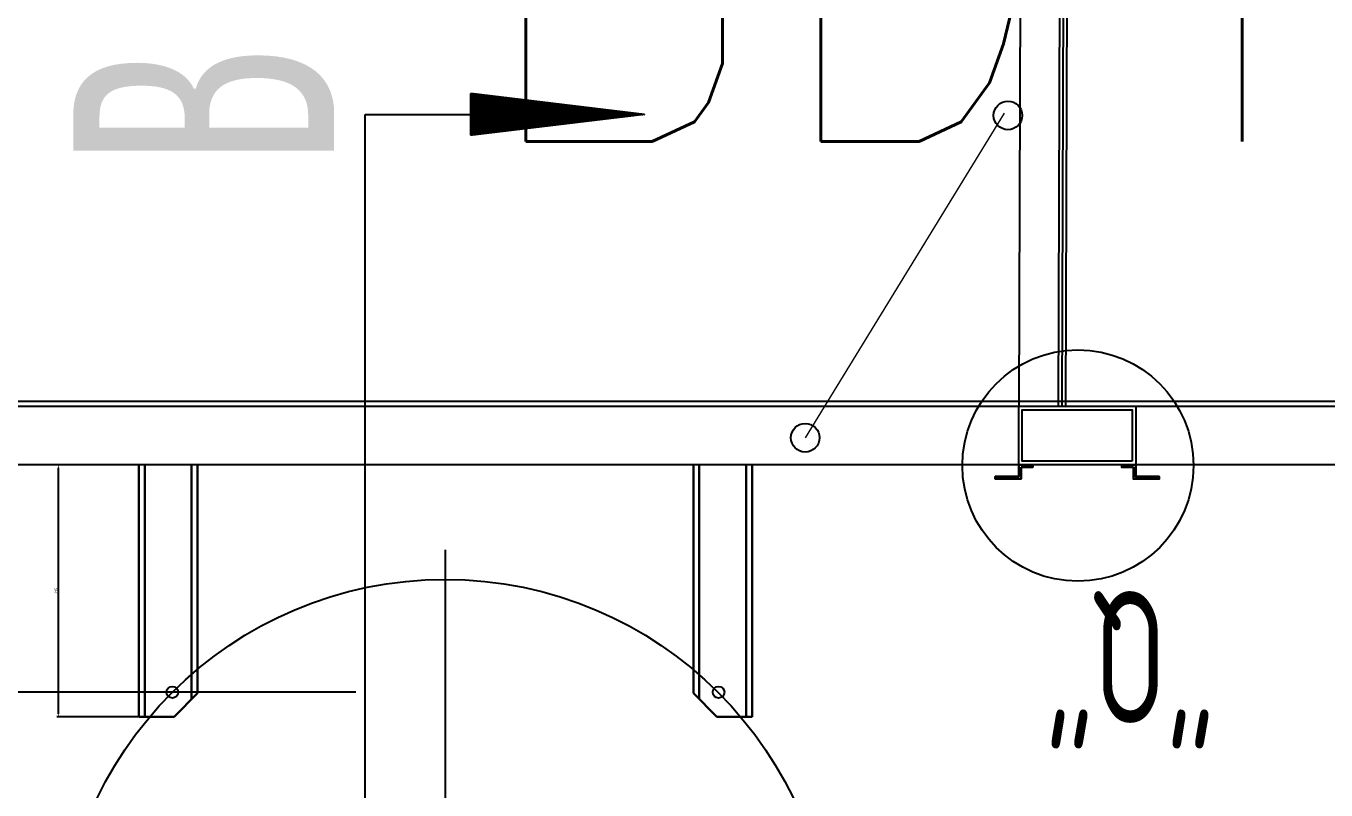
# Model space of a CAD drawing. Extents: x 758840 to 1108724, y -102573 to 143521.
# Drawn here: x 853037 to 854148, y 122450 to 123103 of the extents above; entities that cross this region are included whole.
import ezdxf

# ---------------------------------------------------------------- set-up
doc = ezdxf.new("R2010")
doc.units = 0
doc.header["$LTSCALE"] = 1000
doc.header["$MEASUREMENT"] = 0
doc.linetypes.add('$0$ARCH-DC$0$ACAD_ISO10W100', pattern=[18.5, 12, -3, 0.5, -3])
for name, color, linetype in [('GEN-DC 8', 8, 'Continuous'), ('GEN-DC 中心线', 8, 'Continuous'), ('GEN-DC 虚线', 8, 'Continuous'), ('室外柴油发电-2层', 241, 'Continuous')]:
    doc.layers.add(name, color=color, linetype=linetype)
for name, color, linetype, lineweight in [('GEN-DC AM_8', 8, 'Continuous', 25), ('GEN-DC 标注', 8, 'Continuous', 0), ('GEN-DC 细实线', 8, 'Continuous', 5)]:
    doc.layers.add(name, color=color, linetype=linetype, lineweight=lineweight)
doc.styles.add('$0$ARCH-DC$0$STANDARD', font='gbenor.shx', dxfattribs={"bigfont": 'gbcbig.shx'})
doc.styles.add('$0$ARCH-DC$0$STT', font='isocp.shx', dxfattribs={"width": 0.707, "bigfont": 'gbcbig.shx'})
doc.styles.add('$0$ARCH-DC$0$仅标题中使用！', font='times.ttf', dxfattribs={"width": 0.7})
doc.styles.add('平面图B$0$HZ', font='romans.shx', dxfattribs={"width": 0.8, "bigfont": 'gbcbig.shx'})
doc.dimstyles.new('$0$ARCH-DC$0$ISO-25', dxfattribs={"dimtxt": 2.5, "dimasz": 2.5, "dimexe": 1.25, "dimexo": 0.625, "dimtad": 1, "dimtxsty": '$0$ARCH-DC$0$STANDARD', "dimcen": 2.5, "dimadec": 0, "dimazin": 0, "dimtfac": 1, "dimtmove": 0, "dimatfit": 3, "dimfxl": 1, "dimarcsym": 0})

# ---------------------------------------------------------------- blocks, each defined once
blk = doc.blocks.new('*D516')
at = {"layer": 'Defpoints', "color": 0, "transparency": 16777216}
for p in [(8429425, -3627723.1), (8429102.6, -3628189.7), (8429425, -3628189.7)]:
    blk.add_point(p, dxfattribs=at)
at = {"layer": 'GEN-DC 标注', "color": 0, "lineweight": -2, "transparency": 16777216}
for p, q in [((8429424.4, -3627723.1), (8429101.4, -3627723.1)), ((8429102.6, -3627725.6), (8429102.6, -3628187.2)), ((8429424.4, -3628189.7), (8429101.4, -3628189.7))]:
    blk.add_line(p, q, dxfattribs=at)
at = {"layer": 'GEN-DC 标注', "color": 0, "transparency": 16777216}
for points in [[(8429102.2, -3627725.6), (8429103, -3627725.6), (8429102.6, -3627723.1)], [(8429102.2, -3628187.2), (8429103, -3628187.2), (8429102.6, -3628189.7)]]:
    blk.add_solid(points, dxfattribs=at)
at = {"layer": 'GEN-DC 标注', "color": 0, "transparency": 16777216, "insert": (8429100.6, -3627956.4), "char_height": 2.5, "attachment_point": 5, "rotation": 90, "style": '$0$ARCH-DC$0$STANDARD'}
blk.add_mtext('466,69', dxfattribs=at)
blk = doc.blocks.new('*D517')
at = {"layer": 'Defpoints', "color": 0, "transparency": 16777216}
for p in [(8428964.6, -3627478.9), (8429102.6, -3627478.9), (8429425, -3627723.1)]:
    blk.add_point(p, dxfattribs=at)
at = {"layer": 'GEN-DC 标注', "color": 0, "lineweight": -2, "transparency": 16777216}
for p, q in [((8428965.2, -3627478.9), (8429103.9, -3627478.9)), ((8429102.6, -3627720.6), (8429102.6, -3627481.4)), ((8429424.4, -3627723.1), (8429101.4, -3627723.1))]:
    blk.add_line(p, q, dxfattribs=at)
at = {"layer": 'GEN-DC 标注', "color": 0, "transparency": 16777216}
for points in [[(8429102.2, -3627481.4), (8429103, -3627481.4), (8429102.6, -3627478.9)], [(8429102.2, -3627720.6), (8429103, -3627720.6), (8429102.6, -3627723.1)]]:
    blk.add_solid(points, dxfattribs=at)
at = {"layer": 'GEN-DC 标注', "color": 0, "transparency": 16777216, "insert": (8429100.6, -3627601), "char_height": 2.5, "attachment_point": 5, "rotation": 90, "style": '$0$ARCH-DC$0$STANDARD'}
blk.add_mtext('244,15', dxfattribs=at)
blk = doc.blocks.new('*D546')
at = {"color": 0, "lineweight": -2, "transparency": 16777216}
for p, q in [((8429238.4, -3627528.9), (8429168.9, -3627528.9)), ((8429170.1, -3627531.4), (8429170.1, -3627741.4)), ((8429238.4, -3627743.9), (8429168.9, -3627743.9))]:
    blk.add_line(p, q, dxfattribs=at)
at = {"color": 0, "transparency": 16777216}
for points in [[(8429169.7, -3627531.4), (8429170.6, -3627531.4), (8429170.1, -3627528.9)], [(8429169.7, -3627741.4), (8429170.6, -3627741.4), (8429170.1, -3627743.9)]]:
    blk.add_solid(points, dxfattribs=at)
at = {"layer": 'Defpoints', "color": 0, "transparency": 16777216}
for p in [(8429239, -3627528.9), (8429170.1, -3627743.9), (8429239, -3627743.9)]:
    blk.add_point(p, dxfattribs=at)
at = {"color": 0, "transparency": 16777216, "insert": (8429168.3, -3627636.4), "char_height": 2.5, "attachment_point": 5, "rotation": 90, "style": '$0$ARCH-DC$0$STANDARD'}
blk.add_mtext('215', dxfattribs=at)
blk = doc.blocks.new('柴发假负载')
h = blk.add_hatch()
h.set_pattern_fill('ANSI31', color=0, angle=90, style=0)
h.set_pattern_definition([(135, (8282664.81394, -4284211.10778), (-0.088388347648, -0.088388347648), [])])
h.paths.add_polyline_path([(8429522.424, -3627247.55), (8429522.424, -3627211.88), (8429670.925, -3627229.715)])
at = {"linetype": 'Continuous', "lineweight": 25}
for p, q in [((8429993.9, -3626458.913), (8429990.612, -3627478.904)), ((8430024.611, -3627479.108), (8430027.899, -3626459.117)), ((8430027.611, -3627479.126), (8430030.899, -3626459.135)), ((8430033.899, -3626459.153), (8430030.611, -3627479.144)), ((8429990.612, -3627478.904), (8430030.611, -3627479.144))]:
    blk.add_line(p, q, dxfattribs=at)
at = {"color": 0}
for p, q in [((8429522.424, -3627247.55), (8429522.424, -3627211.88)), ((8429670.925, -3627229.715), (8429522.424, -3627211.88)), ((8429432.122, -3627229.715), (8429522.424, -3627229.715))]:
    blk.add_line(p, q, dxfattribs=at)
at = {"color": 2, "lineweight": 0, "ltscale": 0.1}
blk.add_line((8429978.292, -3627228.68), (8429808.205, -3627505.779), dxfattribs=at)
at = {"lineweight": 30}
for p, q in [((8429238.987, -3627743.904), (8429238.987, -3627528.904)), ((8429243.987, -3627743.904), (8429243.987, -3627528.904)), ((8429283.987, -3627728.904), (8429283.987, -3627528.904)), ((8429283.987, -3627728.904), (8429283.987, -3627528.904)), ((8429288.987, -3627723.904), (8429288.987, -3627528.904)), ((8429712.749, -3627723.904), (8429712.749, -3627528.904)), ((8429717.749, -3627728.904), (8429717.749, -3627528.904)), ((8429717.749, -3627728.904), (8429717.749, -3627528.904)), ((8429757.749, -3627743.904), (8429757.749, -3627528.904)), ((8429762.749, -3627743.904), (8429762.749, -3627528.904)), ((8429268.987, -3627743.904), (8429288.987, -3627723.904)), ((8429732.749, -3627743.904), (8429712.749, -3627723.904)), ((8429238.987, -3627743.904), (8429268.987, -3627743.904)), ((8429762.749, -3627743.904), (8429732.749, -3627743.904))]:
    blk.add_line(p, q, dxfattribs=at)
blk.add_lwpolyline([(8432230.612, -3627528.904), (8428970.612, -3627528.904), (8428970.612, -3627478.904), (8432230.612, -3627478.904)], close=True)
at = {"color": 2, "lineweight": 30}
for points in [[(8429992.612, -3627530.904), (8430002.612, -3627530.904), (8430002.612, -3627528.904), (8429990.612, -3627528.904), (8429990.612, -3627538.904), (8429970.612, -3627538.904), (8429970.612, -3627540.904), (8429992.612, -3627540.904)], [(8429992.612, -3627530.904), (8430002.612, -3627530.904), (8430002.612, -3627528.904), (8429990.612, -3627528.904), (8429990.612, -3627538.904), (8429970.612, -3627538.904), (8429970.612, -3627540.904), (8429992.612, -3627540.904)], [(8430088.612, -3627530.904), (8430078.612, -3627530.904), (8430078.612, -3627528.904), (8430090.612, -3627528.904), (8430090.612, -3627538.904), (8430110.612, -3627538.904), (8430110.612, -3627540.904), (8430088.612, -3627540.904)], [(8430088.612, -3627530.904), (8430078.612, -3627530.904), (8430078.612, -3627528.904), (8430090.612, -3627528.904), (8430090.612, -3627538.904), (8430110.612, -3627538.904), (8430110.612, -3627540.904), (8430088.612, -3627540.904)]]:
    blk.add_lwpolyline(points, close=True, dxfattribs=at)
at = {"linetype": 'Continuous', "lineweight": 25}
blk.add_circle((8429981.379, -3627230.633), 12.202, dxfattribs=at)
for centre in [(8429267.523, -3627723.058), (8429734.213, -3627723.058)]:
    blk.add_circle(centre, 5)
at = {"layer": 'GEN-DC 8', "color": 4, "linetype": '$0$ARCH-DC$0$ACAD_ISO10W100', "ltscale": 20}
blk.add_line((8429432.122, -3630915.648), (8429432.122, -3627229.715), dxfattribs=at)
at = {"layer": 'GEN-DC 中心线'}
blk.add_line((8429500.612, -3627601.404), (8429500.612, -3628311.404), dxfattribs=at)
at = {"layer": 'GEN-DC 中心线', "lineweight": -3, "ltscale": 4}
blk.add_circle((8430041.224, -3627529.51), 98.754, dxfattribs=at)
at = {"layer": 'GEN-DC 中心线'}
blk.add_circle((8429500.612, -3627956.66), 330, dxfattribs=at)
at = {"layer": 'GEN-DC 细实线'}
blk.add_lwpolyline([(8428582.482, -3627474.904), (8441582.482, -3627474.904), (8441582.482, -3630474.904), (8428582.482, -3630474.904)], close=True, dxfattribs=at)
at = {"layer": 'GEN-DC 虚线'}
for points in [[(8430090.612, -3627528.904), (8429990.612, -3627528.904), (8429990.612, -3627478.904), (8430090.612, -3627478.904)], [(8430090.612, -3627528.904), (8429990.612, -3627528.904), (8429990.612, -3627478.904), (8430090.612, -3627478.904)], [(8430087.612, -3627525.904), (8429993.612, -3627525.904), (8429993.612, -3627481.904), (8430087.612, -3627481.904)], [(8430087.612, -3627525.904), (8429993.612, -3627525.904), (8429993.612, -3627481.904), (8430087.612, -3627481.904)]]:
    blk.add_lwpolyline(points, close=True, dxfattribs=at)
at = {"layer": 'GEN-DC 虚线', "linetype": 'Continuous', "lineweight": 25}
blk.add_circle((8429808.205, -3627505.779), 12.202, dxfattribs=at)
at = {"layer": 'GEN-DC AM_8', "insert": (8429182.833, -3627276.988), "char_height": 222.92928, "width": 12122.07247, "attachment_point": 1, "rotation": 90, "style": '$0$ARCH-DC$0$仅标题中使用！'}
blk.add_mtext('{\\fSimSun|b0|i0|c134|p2;B}', dxfattribs=at)
at = {"layer": 'GEN-DC 标注', "insert": (8430157.859, -3627636.696), "char_height": 112.5, "attachment_point": 7, "rotation": 180, "style": '$0$ARCH-DC$0$STT'}
blk.add_mtext('"Q" ', dxfattribs=at)
dim = blk.add_linear_dim(base=(8429170.14, -3627743.904), p1=(8429238.987, -3627528.904), p2=(8429238.987, -3627743.904), angle=90, dimstyle='$0$ARCH-DC$0$ISO-25')
dim.commit()
dim.dimension.update_dxf_attribs({"geometry": '*D546', "text_midpoint": (8429168.265, -3627636.404)})
at = {"layer": 'GEN-DC 标注'}
for base, p2, picture, middle in [((8429102.614, -3627478.904), (8428964.612, -3627478.904), '*D517', (8429100.582, -3627600.981)), ((8429102.614, -3628189.749), (8429425.022, -3628189.749), '*D516', (8429100.582, -3627956.404))]:
    dim = blk.add_linear_dim(base=base, p1=(8429425.023, -3627723.058), p2=p2, angle=90, dimstyle='$0$ARCH-DC$0$ISO-25', dxfattribs=at)
    dim.commit()
    dim.dimension.update_dxf_attribs({"geometry": picture, "text_midpoint": middle})

msp = doc.modelspace()

# ---------------------------------------------------------------- linework, layer by layer
at = {"layer": '室外柴油发电-2层', "linetype": 'ByBlock', "lineweight": -3}
msp.add_lwpolyline([(852477.49, 119781.99), (865477.49, 119781.99), (865477.49, 122781.99), (852477.49, 122781.99)], close=True, dxfattribs=at)

# ---------------------------------------------------------------- block references
at = {"layer": '室外柴油发电-2层'}
msp.add_blockref('柴发假负载', (-7576105, 3750256.89), dxfattribs=at)

# ---------------------------------------------------------------- texts
at = {"layer": '室外柴油发电-2层', "color": 1, "style": '平面图B$0$HZ', "width": 0.8}
msp.add_text('BD4-GYD0101-HVTL-01', height=350, dxfattribs=at).set_placement((853416.53, 123004.03))

doc.saveas('drawing.dxf')
